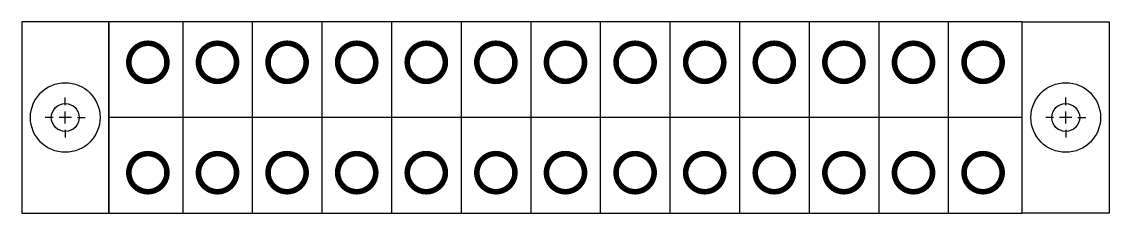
# Model space of a CAD drawing. Header units: millimetres. Extents: x 0 to 125, y 0 to 22.
import ezdxf

# ---------------------------------------------------------------- set-up
doc = ezdxf.new("R2010")
doc.units = ezdxf.units.MM
doc.layers.add('INSIDE', color=6, linetype='Continuous')

# ---------------------------------------------------------------- blocks, each defined once
blk = doc.blocks.new('T10_12A')
at = {"layer": 'INSIDE', "linetype": 'Continuous'}
for p, q in [((-44, 0), (-44, -22)), ((-36, 0), (-36, -22)), ((-28, 0), (-28, -22)), ((-20, 0), (-20, -22)), ((-12, 0), (-12, -22)), ((-4, 0), (-4, -22)), ((4, 0), (4, -22)), ((12, 0), (12, -22)), ((20, 0), (20, -22)), ((28, 0), (28, -22)), ((36, 0), (36, -22)), ((44, 0), (44, -22)), ((52.5, -11), (-52.5, -11))]:
    blk.add_line(p, q, dxfattribs=at)
at = {"layer": 'INSIDE', "color": 9, "linetype": 'Continuous'}
for p, q in [((-57.5, -9.6), (-57.5, -8.7)), ((57.5, -9.6), (57.5, -8.7)), ((-58.9, -11), (-59.8, -11)), ((-56.8, -11), (-58.2, -11)), ((-57.5, -11.7), (-57.5, -10.3)), ((-56.1, -11), (-55.2, -11)), ((56.1, -11), (55.2, -11)), ((58.2, -11), (56.8, -11)), ((57.5, -11.7), (57.5, -10.3)), ((58.9, -11), (59.8, -11)), ((-57.5, -12.4), (-57.5, -13.3)), ((57.5, -12.4), (57.5, -13.3))]:
    blk.add_line(p, q, dxfattribs=at)
at = {"layer": 'INSIDE', "linetype": 'Continuous'}
for points in [[(-52.5, 0), (-62.5, 0), (-62.5, -22), (-52.5, -22)], [(52.5, 0), (-52.5, 0), (-52.5, -22), (52.5, -22)], [(52.5, 0), (62.5, 0), (62.5, -22), (52.5, -22)]]:
    blk.add_lwpolyline(points, close=True, dxfattribs=at)
at = {"layer": 'INSIDE', "const_width": 0.642}
for points in [[(-45.81, -4.66, -1), (-50.19, -4.66, -1)], [(-37.81, -4.66, -1), (-42.19, -4.66, -1)], [(-29.81, -4.66, -1), (-34.19, -4.66, -1)], [(-21.81, -4.66, -1), (-26.19, -4.66, -1)], [(-13.81, -4.66, -1), (-18.19, -4.66, -1)], [(-5.81, -4.66, -1), (-10.19, -4.66, -1)], [(2.19, -4.66, -1), (-2.19, -4.66, -1)], [(5.81, -4.66, 1), (10.19, -4.66, 1)], [(13.81, -4.66, 1), (18.19, -4.66, 1)], [(21.81, -4.66, 1), (26.19, -4.66, 1)], [(29.81, -4.66, 1), (34.19, -4.66, 1)], [(37.81, -4.66, 1), (42.19, -4.66, 1)], [(45.81, -4.66, 1), (50.19, -4.66, 1)], [(-45.81, -17.34, 1), (-50.19, -17.34, 1)], [(-37.81, -17.34, 1), (-42.19, -17.34, 1)], [(-29.81, -17.34, 1), (-34.19, -17.34, 1)], [(-21.81, -17.34, 1), (-26.19, -17.34, 1)], [(-13.81, -17.34, 1), (-18.19, -17.34, 1)], [(-5.81, -17.34, 1), (-10.19, -17.34, 1)], [(2.19, -17.34, 1), (-2.19, -17.34, 1)], [(5.81, -17.34, -1), (10.19, -17.34, -1)], [(13.81, -17.34, -1), (18.19, -17.34, -1)], [(21.81, -17.34, -1), (26.19, -17.34, -1)], [(29.81, -17.34, -1), (34.19, -17.34, -1)], [(37.81, -17.34, -1), (42.19, -17.34, -1)], [(45.81, -17.34, -1), (50.19, -17.34, -1)]]:
    blk.add_lwpolyline(points, format="xyb", close=True, dxfattribs=at)
at = {"layer": 'INSIDE', "linetype": 'Continuous'}
for centre, radius in [((-57.5, -11), 4), ((57.5, -11), 4), ((-57.5, -11), 1.6), ((57.5, -11), 1.6)]:
    blk.add_circle(centre, radius, dxfattribs=at)

msp = doc.modelspace()

# ---------------------------------------------------------------- block references
msp.add_blockref('T10_12A', (62.5, 22))

doc.saveas('drawing.dxf')
